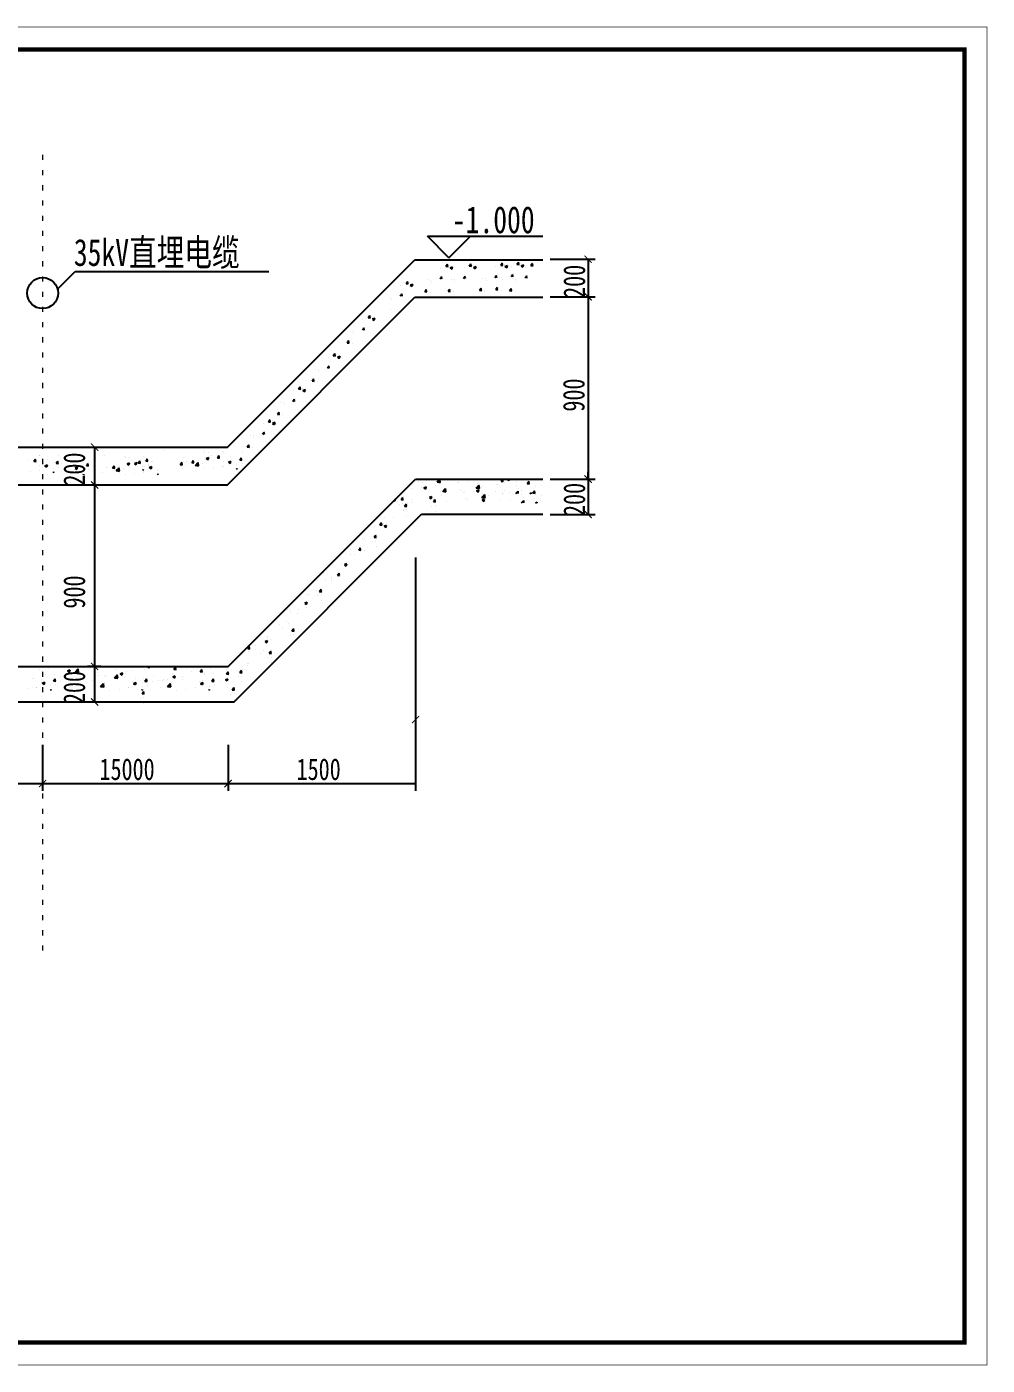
# Model space of a CAD drawing. Header units: inches. Extents: x -113 to 2477, y -497 to 443.
# Drawn here: x 2263.8 to 2477, y -494.3 to -197.2 of the extents above; entities that cross this region are included whole.
import ezdxf

# ---------------------------------------------------------------- set-up
doc = ezdxf.new("R2010")
doc.units = ezdxf.units.IN
doc.header["$MEASUREMENT"] = 0
doc.linetypes.add('DEMO4', pattern=[0.1875, 0.0625, -0.125])
for name, color, linetype in [('0S-DETL-DIMS', 21, 'Continuous'), ('0S-DETL-HATCH', 8, 'Continuous'), ('0S-DETL-LINE', 2, 'Continuous'), ('0S-SYMB', 10, 'Continuous'), ('0S-TEXT', 4, 'Continuous')]:
    doc.layers.add(name, color=color, linetype=linetype)
doc.styles.add('宋体', font='', dxfattribs={"width": 0.75})
doc.styles.get('宋体').set_extended_font_data('SimSun')

msp = doc.modelspace()

# ---------------------------------------------------------------- linework, layer by layer
at = {"color": 0, "linetype": 'DEMO4', "lineweight": 0, "ltscale": 18}
msp.add_line((2267.319, -225.59), (2267.319, -403.262), dxfattribs=at)
at = {"color": 0}
for p, q in [((2349.924, -248.871), (2378.342, -248.871)), ((2388.395, -248.763), (2388.395, -257.108)), ((2388.395, -248.763), (2388.395, -305.403)), ((2270.541, -255.51), (2274.545, -251.51)), ((2274.545, -251.51), (2288.893, -251.51)), ((2288.893, -251.51), (2317.504, -251.51)), ((2349.924, -257.213), (2378.342, -257.213)), ((2388.395, -257.108), (2388.395, -297.546)), ((2222.09, -290.438), (2289.29, -290.471)), ((2278.87, -290.466), (2278.872, -347.045)), ((2289.29, -290.471), (2308.324, -290.471)), ((2222.09, -298.78), (2289.29, -298.813)), ((2289.29, -298.813), (2308.324, -298.813)), ((2388.395, -297.546), (2388.395, -303.159))]:
    msp.add_line(p, q, dxfattribs=at)
for points, const_width in [([(2056.934, -494.206), (2056.934, -197.206), (2476.934, -197.206), (2476.934, -494.206)], 0.1), ([(2081.934, -489.206), (2081.934, -202.206), (2471.934, -202.206), (2471.934, -489.206)], 1)]:
    msp.add_lwpolyline(points, close=True, dxfattribs=dict(at, const_width=const_width))
at = {"color": 0, "const_width": 0.24}
for points in [[(2389.195, -249.563), (2387.595, -247.963)], [(2389.195, -257.908), (2387.595, -256.308)], [(2278.072, -289.669), (2279.672, -291.269)], [(2387.595, -296.746), (2389.195, -298.346)], [(2387.595, -296.746), (2389.195, -298.346)], [(2278.072, -298.08), (2279.672, -299.68)], [(2389.195, -306.203), (2387.595, -304.603)], [(2278.072, -338.346), (2279.672, -339.946)], [(2278.072, -338.346), (2279.672, -339.946)], [(2279.672, -347.845), (2278.072, -346.245)], [(2349.29, -351.756), (2350.89, -350.156)], [(2268.1, -364.352), (2266.5, -365.952)], [(2309.29, -364.352), (2307.69, -365.952)], [(2307.69, -365.952), (2309.29, -364.352)]]:
    msp.add_lwpolyline(points, dxfattribs=at)
at = {"color": 0}
msp.add_circle((2267.319, -256.27), 3.437, dxfattribs=at)
at = {"layer": '0S-DETL-DIMS', "color": 0}
for p, q in [((2379.98, -248.763), (2389.995, -248.763)), ((2379.98, -257.108), (2389.995, -257.108)), ((2388.395, -297.546), (2388.395, -295.946)), ((2379.98, -297.546), (2389.995, -297.546)), ((2379.98, -297.546), (2389.995, -297.546)), ((2379.98, -305.403), (2389.995, -305.403)), ((2350.09, -314.942), (2350.09, -366.752)), ((2280.223, -339.146), (2277.272, -339.146)), ((2280.223, -339.146), (2277.272, -339.146)), ((2282.119, -347.045), (2277.272, -347.045)), ((2267.3, -356.542), (2267.3, -366.752)), ((2308.49, -356.542), (2308.49, -366.752)), ((2308.49, -356.542), (2308.49, -366.752)), ((2241.29, -365.152), (2289.29, -365.152)), ((2289.29, -365.152), (2308.49, -365.152)), ((2308.49, -365.152), (2350.09, -365.152))]:
    msp.add_line(p, q, dxfattribs=at)
at = {"layer": '0S-DETL-HATCH', "color": 0}
for p, q in [((2372.591, -249.849), (2372.983, -249.382)), ((2373.003, -249.907), (2372.909, -249.397)), ((2355.652, -250.741), (2355.652, -250.741)), ((2356.067, -252.504), (2356.067, -252.504)), ((2356.821, -250.318), (2357.213, -249.852)), ((2356.821, -250.32), (2357.307, -250.362)), ((2357.233, -250.376), (2357.139, -249.866)), ((2357.639, -250.152), (2357.639, -250.152)), ((2357.753, -250.675), (2358.157, -250.948)), ((2357.759, -250.661), (2358.328, -250.443)), ((2358.156, -250.948), (2358.321, -250.456)), ((2360.856, -250.663), (2360.856, -250.663)), ((2361.271, -252.425), (2361.271, -252.425)), ((2362.026, -250.24), (2362.418, -249.773)), ((2362.026, -250.242), (2362.511, -250.284)), ((2362.437, -250.298), (2362.343, -249.788)), ((2362.843, -250.074), (2362.843, -250.074)), ((2362.957, -250.597), (2363.361, -250.87)), ((2362.963, -250.583), (2363.532, -250.365)), ((2363.361, -250.869), (2363.525, -250.378)), ((2367.702, -252.813), (2368.094, -252.346)), ((2367.822, -250.467), (2367.822, -250.467)), ((2368.114, -252.871), (2368.02, -252.361)), ((2368.237, -252.23), (2368.237, -252.23)), ((2368.991, -250.045), (2369.383, -249.578)), ((2368.991, -250.046), (2369.477, -250.089)), ((2369.403, -250.102), (2369.309, -249.593)), ((2369.809, -249.879), (2369.809, -249.879)), ((2369.923, -250.401), (2370.327, -250.674)), ((2369.929, -250.388), (2370.498, -250.169)), ((2370.326, -250.674), (2370.491, -250.183)), ((2371.302, -252.618), (2371.694, -252.151)), ((2371.422, -250.272), (2371.422, -250.272)), ((2371.714, -252.675), (2371.62, -252.166)), ((2371.837, -252.034), (2371.837, -252.034)), ((2372.591, -249.851), (2373.077, -249.893)), ((2373.409, -249.683), (2373.409, -249.683)), ((2373.523, -250.206), (2373.927, -250.479)), ((2373.529, -250.192), (2374.098, -249.974)), ((2373.926, -250.478), (2374.091, -249.987)), ((2374.394, -252.891), (2374.786, -252.424)), ((2374.514, -250.545), (2374.514, -250.545)), ((2374.806, -252.949), (2374.712, -252.439)), ((2374.928, -252.308), (2374.928, -252.308)), ((2375.683, -250.123), (2376.075, -249.656)), ((2375.683, -250.124), (2376.169, -250.167)), ((2376.095, -250.18), (2376.001, -249.671)), ((2346.835, -254.555), (2346.835, -254.555)), ((2348.004, -254.134), (2348.49, -254.176)), ((2348.005, -254.132), (2348.396, -253.665)), ((2348.416, -254.19), (2348.322, -253.68)), ((2348.822, -253.966), (2348.822, -253.966)), ((2348.936, -254.489), (2349.34, -254.762)), ((2348.942, -254.475), (2349.511, -254.257)), ((2349.339, -254.761), (2349.504, -254.27)), ((2352.119, -255.922), (2352.511, -255.455)), ((2352.531, -255.98), (2352.437, -255.47)), ((2352.859, -253.339), (2352.859, -253.339)), ((2353.434, -253.378), (2353.434, -253.378)), ((2353.626, -253.827), (2353.626, -253.827)), ((2355.532, -253.087), (2355.924, -252.62)), ((2355.944, -253.144), (2355.85, -252.635)), ((2357.324, -255.844), (2357.715, -255.377)), ((2357.735, -255.901), (2357.641, -255.392)), ((2358.064, -253.261), (2358.064, -253.261)), ((2358.639, -253.3), (2358.639, -253.3)), ((2358.831, -253.749), (2358.831, -253.749)), ((2360.737, -253.009), (2361.129, -252.542)), ((2361.148, -253.066), (2361.054, -252.557)), ((2364.289, -255.649), (2364.681, -255.182)), ((2364.701, -255.706), (2364.607, -255.196)), ((2365.029, -253.066), (2365.029, -253.066)), ((2365.604, -253.105), (2365.604, -253.105)), ((2365.796, -253.553), (2365.796, -253.553)), ((2367.889, -255.453), (2368.281, -254.986)), ((2367.889, -255.454), (2368.375, -255.497)), ((2368.301, -255.51), (2368.207, -255.001)), ((2368.63, -252.87), (2368.63, -252.87)), ((2369.204, -252.909), (2369.204, -252.909)), ((2369.396, -253.358), (2369.396, -253.358)), ((2370.981, -255.727), (2371.373, -255.26)), ((2371.392, -255.784), (2371.298, -255.275)), ((2371.721, -253.144), (2371.721, -253.144)), ((2372.296, -253.183), (2372.296, -253.183)), ((2372.488, -253.632), (2372.488, -253.632)), ((2344.618, -257.192), (2344.618, -257.192)), ((2344.81, -257.641), (2344.81, -257.641)), ((2346.716, -256.901), (2347.107, -256.434)), ((2347.127, -256.958), (2347.033, -256.449)), ((2347.25, -256.317), (2347.25, -256.317)), ((2352.119, -255.923), (2352.605, -255.966)), ((2353.335, -256.084), (2353.335, -256.084)), ((2357.323, -255.845), (2357.809, -255.888)), ((2358.54, -256.006), (2358.54, -256.006)), ((2364.289, -255.65), (2364.775, -255.692)), ((2365.506, -255.81), (2365.506, -255.81)), ((2369.106, -255.615), (2369.106, -255.615)), ((2370.981, -255.728), (2371.466, -255.77)), ((2372.197, -255.889), (2372.197, -255.889)), ((2339.591, -261.679), (2339.983, -261.212)), ((2340.003, -261.736), (2339.909, -261.227)), ((2344.519, -259.898), (2344.519, -259.898)), ((2338.302, -264.447), (2338.694, -263.98)), ((2338.422, -262.101), (2338.422, -262.101)), ((2338.714, -264.504), (2338.62, -263.995)), ((2338.837, -263.864), (2338.837, -263.864)), ((2339.591, -261.68), (2340.077, -261.722)), ((2340.409, -261.512), (2340.409, -261.512)), ((2340.523, -262.035), (2340.927, -262.308)), ((2340.529, -262.022), (2341.098, -261.803)), ((2340.926, -262.308), (2341.091, -261.817)), ((2334.889, -267.282), (2335.281, -266.815)), ((2334.889, -267.284), (2335.375, -267.326)), ((2335.301, -267.34), (2335.207, -266.83)), ((2335.629, -264.699), (2335.629, -264.699)), ((2336.204, -264.739), (2336.204, -264.739)), ((2336.396, -265.187), (2336.396, -265.187)), ((2331.835, -270.145), (2332.227, -269.678)), ((2331.835, -270.147), (2332.321, -270.189)), ((2332.247, -270.203), (2332.153, -269.693)), ((2332.652, -269.979), (2332.652, -269.979)), ((2332.773, -270.488), (2333.342, -270.27)), ((2333.17, -270.774), (2333.335, -270.283)), ((2336.105, -267.444), (2336.105, -267.444)), ((2327.873, -273.166), (2327.873, -273.166)), ((2328.448, -273.205), (2328.448, -273.205)), ((2330.546, -272.914), (2330.938, -272.447)), ((2330.666, -270.568), (2330.666, -270.568)), ((2330.958, -272.971), (2330.864, -272.462)), ((2331.081, -272.33), (2331.081, -272.33)), ((2332.766, -270.502), (2333.171, -270.775)), ((2327.133, -275.749), (2327.525, -275.282)), ((2327.133, -275.75), (2327.619, -275.793)), ((2327.545, -275.807), (2327.451, -275.297)), ((2328.349, -275.911), (2328.349, -275.911)), ((2328.64, -273.654), (2328.64, -273.654)), ((2322.957, -277.958), (2322.957, -277.958)), ((2324.126, -277.535), (2324.518, -277.068)), ((2324.126, -277.536), (2324.612, -277.579)), ((2324.538, -277.593), (2324.444, -277.083)), ((2324.943, -277.369), (2324.943, -277.369)), ((2325.057, -277.892), (2325.462, -278.165)), ((2325.064, -277.878), (2325.633, -277.66)), ((2325.461, -278.164), (2325.626, -277.673)), ((2320.164, -280.556), (2320.164, -280.556)), ((2320.739, -280.595), (2320.739, -280.595)), ((2320.931, -281.044), (2320.931, -281.044)), ((2322.837, -280.304), (2323.229, -279.837)), ((2323.249, -280.361), (2323.155, -279.851)), ((2323.372, -279.72), (2323.372, -279.72)), ((2317.427, -284.825), (2317.819, -284.358)), ((2317.427, -284.826), (2317.913, -284.869)), ((2317.839, -284.883), (2317.745, -284.373)), ((2318.245, -284.659), (2318.245, -284.659)), ((2318.359, -285.182), (2318.763, -285.455)), ((2318.365, -285.168), (2318.934, -284.95)), ((2318.762, -285.454), (2318.927, -284.963)), ((2319.424, -283.139), (2319.816, -282.672)), ((2319.424, -283.14), (2319.91, -283.183)), ((2319.836, -283.196), (2319.742, -282.687)), ((2320.64, -283.301), (2320.64, -283.301)), ((2313.466, -287.846), (2313.466, -287.846)), ((2314.041, -287.885), (2314.041, -287.885)), ((2316.139, -287.593), (2316.53, -287.127)), ((2316.258, -285.248), (2316.258, -285.248)), ((2316.55, -287.651), (2316.456, -287.141)), ((2316.673, -287.01), (2316.673, -287.01)), ((2312.725, -290.429), (2313.117, -289.962)), ((2312.725, -290.43), (2313.211, -290.473)), ((2313.137, -290.486), (2313.043, -289.977)), ((2313.942, -290.591), (2313.942, -290.591)), ((2314.232, -288.334), (2314.232, -288.334)), ((2263.983, -293.136), (2263.983, -293.136)), ((2265.373, -293.587), (2265.765, -293.12)), ((2265.373, -293.588), (2265.858, -293.63)), ((2265.785, -293.644), (2265.691, -293.135)), ((2266.608, -292.228), (2266.608, -292.228)), ((2266.732, -292.401), (2266.732, -292.401)), ((2267.577, -294.078), (2267.577, -294.078)), ((2268.322, -293.319), (2268.322, -293.319)), ((2270.323, -294.058), (2270.715, -293.591)), ((2270.323, -294.06), (2270.809, -294.102)), ((2270.735, -294.116), (2270.641, -293.606)), ((2270.836, -293.885), (2270.836, -293.885)), ((2270.947, -292.411), (2270.947, -292.411)), ((2277.033, -294.564), (2277.425, -294.097)), ((2277.445, -294.621), (2277.351, -294.112)), ((2281.101, -292.255), (2281.101, -292.255)), ((2285.44, -292.438), (2285.44, -292.438)), ((2285.71, -292.755), (2285.71, -292.755)), ((2286.063, -294.136), (2286.632, -293.918)), ((2286.46, -294.422), (2286.625, -293.931)), ((2286.497, -292.74), (2286.497, -292.74)), ((2287.154, -293.53), (2287.154, -293.53)), ((2287.468, -293.556), (2287.468, -293.556)), ((2287.706, -294.076), (2288.111, -294.348)), ((2287.713, -294.062), (2288.282, -293.843)), ((2288.11, -294.348), (2288.275, -293.857)), ((2288.543, -293.98), (2288.935, -293.513)), ((2288.543, -293.981), (2289.029, -294.024)), ((2288.955, -294.038), (2288.861, -293.528)), ((2289.779, -292.621), (2289.779, -292.621)), ((2289.903, -292.795), (2289.903, -292.795)), ((2290.214, -293.537), (2290.606, -293.07)), ((2290.214, -293.538), (2290.7, -293.58)), ((2290.626, -293.594), (2290.532, -293.085)), ((2291.493, -293.713), (2291.493, -293.713)), ((2291.807, -293.74), (2291.807, -293.74)), ((2294.283, -291.227), (2294.283, -291.227)), ((2297.88, -294.305), (2298.271, -293.838)), ((2298.292, -294.362), (2298.198, -293.853)), ((2298.503, -292.658), (2298.503, -292.658)), ((2299.1, -293.842), (2299.1, -293.842)), ((2299.322, -293.705), (2299.322, -293.705)), ((2300.43, -293.9), (2300.822, -293.433)), ((2300.43, -293.901), (2300.916, -293.943)), ((2300.531, -293.776), (2300.531, -293.776)), ((2300.842, -293.957), (2300.748, -293.448)), ((2301.135, -293.574), (2301.135, -293.574)), ((2301.223, -294.51), (2301.856, -293.85)), ((2301.929, -294.624), (2301.84, -293.852)), ((2302.016, -293.523), (2302.016, -293.523)), ((2302.879, -294.038), (2302.879, -294.038)), ((2303.007, -291.264), (2303.007, -291.264)), ((2303.278, -291.581), (2303.278, -291.581)), ((2303.624, -292.976), (2304.028, -293.249)), ((2303.63, -292.962), (2304.199, -292.744)), ((2304.027, -293.248), (2304.192, -292.757)), ((2304.064, -291.565), (2304.064, -291.565)), ((2304.721, -292.356), (2304.721, -292.356)), ((2306.111, -292.806), (2306.503, -292.339)), ((2306.111, -292.807), (2306.596, -292.85)), ((2306.523, -292.863), (2306.429, -292.354)), ((2307.346, -291.447), (2307.346, -291.447)), ((2307.401, -293.677), (2307.401, -293.677)), ((2307.47, -291.621), (2307.47, -291.621)), ((2308.315, -293.297), (2308.315, -293.297)), ((2308.553, -293.817), (2308.957, -294.089)), ((2308.559, -293.803), (2309.128, -293.585)), ((2308.957, -294.089), (2309.121, -293.598)), ((2309.06, -292.539), (2309.06, -292.539)), ((2309.094, -293.828), (2309.094, -293.828)), ((2311.061, -293.278), (2311.453, -292.811)), ((2311.061, -293.279), (2311.547, -293.322)), ((2311.473, -293.335), (2311.379, -292.826)), ((2311.574, -293.105), (2311.574, -293.105)), ((2311.685, -291.63), (2311.685, -291.63)), ((2312.172, -293.422), (2312.172, -293.422)), ((2264.577, -295.86), (2264.577, -295.86)), ((2266.612, -295.592), (2266.612, -295.592)), ((2266.65, -295.555), (2266.65, -295.555)), ((2266.663, -294.458), (2266.663, -294.458)), ((2267.815, -294.597), (2268.22, -294.87)), ((2267.821, -294.584), (2268.391, -294.365)), ((2268.219, -294.87), (2268.384, -294.378)), ((2268.356, -294.608), (2268.356, -294.608)), ((2269.652, -296.123), (2269.793, -295.976)), ((2269.69, -295.187), (2269.69, -295.187)), ((2269.793, -296.123), (2269.776, -295.978)), ((2270.871, -294.946), (2270.871, -294.946)), ((2271.434, -294.203), (2271.434, -294.203)), ((2273.321, -296.098), (2273.321, -296.098)), ((2273.359, -296.061), (2273.359, -296.061)), ((2274.286, -294.584), (2274.286, -294.584)), ((2274.525, -295.103), (2274.929, -295.376)), ((2274.531, -295.089), (2275.1, -294.871)), ((2274.928, -295.375), (2275.093, -294.884)), ((2276.362, -296.628), (2276.502, -296.481)), ((2276.4, -295.692), (2276.4, -295.692)), ((2276.503, -296.628), (2276.486, -296.483)), ((2277.033, -294.565), (2277.519, -294.608)), ((2277.581, -295.451), (2277.581, -295.451)), ((2278.625, -294.767), (2278.625, -294.767)), ((2280.572, -296.026), (2280.572, -296.026)), ((2281.533, -295.017), (2281.533, -295.017)), ((2281.754, -294.879), (2281.754, -294.879)), ((2282.863, -295.074), (2283.255, -294.607)), ((2282.863, -295.075), (2283.348, -295.118)), ((2282.964, -294.95), (2282.964, -294.95)), ((2283.275, -295.131), (2283.181, -294.622)), ((2283.568, -294.749), (2283.568, -294.749)), ((2283.644, -295.658), (2284.366, -295.77)), ((2283.656, -295.684), (2284.289, -295.024)), ((2284.362, -295.798), (2284.272, -295.026)), ((2284.449, -294.697), (2284.449, -294.697)), ((2285.312, -295.212), (2285.312, -295.212)), ((2285.715, -296.469), (2285.715, -296.469)), ((2286.056, -294.15), (2286.461, -294.423)), ((2286.503, -295.07), (2286.503, -295.07)), ((2286.541, -295.033), (2286.541, -295.033)), ((2287.748, -296.254), (2287.748, -296.254)), ((2289.543, -295.601), (2289.684, -295.454)), ((2289.581, -294.665), (2289.581, -294.665)), ((2289.684, -295.601), (2289.667, -295.456)), ((2289.782, -295.986), (2289.782, -295.986)), ((2289.821, -295.949), (2289.821, -295.949)), ((2289.833, -294.851), (2289.833, -294.851)), ((2290.747, -294.472), (2290.747, -294.472)), ((2290.763, -294.424), (2290.763, -294.424)), ((2290.986, -294.991), (2291.39, -295.264)), ((2290.992, -294.977), (2291.561, -294.759)), ((2291.389, -295.263), (2291.554, -294.772)), ((2291.527, -295.002), (2291.527, -295.002)), ((2292.823, -296.516), (2292.963, -296.37)), ((2292.861, -295.58), (2292.861, -295.58)), ((2292.964, -296.516), (2292.947, -296.371)), ((2297.88, -294.306), (2298.365, -294.349)), ((2298.139, -294.852), (2298.139, -294.852)), ((2298.392, -294.132), (2298.392, -294.132)), ((2298.428, -295.193), (2298.428, -295.193)), ((2298.991, -294.45), (2298.991, -294.45)), ((2301.211, -294.484), (2301.934, -294.596)), ((2303.282, -295.295), (2303.282, -295.295)), ((2305.315, -295.079), (2305.315, -295.079)), ((2307.35, -294.812), (2307.35, -294.812)), ((2307.388, -294.775), (2307.388, -294.775)), ((2310.39, -295.342), (2310.531, -295.195)), ((2310.428, -294.406), (2310.428, -294.406)), ((2310.531, -295.342), (2310.514, -295.197)), ((2311.609, -294.165), (2311.609, -294.165)), ((2349.433, -299.742), (2349.433, -299.742)), ((2350.727, -298.031), (2350.727, -298.031)), ((2351.467, -299.474), (2351.467, -299.474)), ((2351.684, -298.221), (2351.684, -298.221)), ((2351.913, -299.527), (2352.318, -299.8)), ((2351.92, -299.514), (2352.489, -299.295)), ((2352.317, -299.8), (2352.482, -299.309)), ((2352.458, -297.974), (2352.458, -297.974)), ((2354.546, -299.069), (2354.546, -299.069)), ((2354.87, -298.173), (2355.593, -298.285)), ((2354.882, -298.199), (2355.509, -297.546)), ((2355.066, -298.215), (2355.066, -298.215)), ((2355.589, -298.313), (2355.5, -297.546)), ((2355.789, -297.701), (2355.789, -297.701)), ((2356.139, -300.292), (2356.765, -299.639)), ((2356.846, -300.406), (2356.757, -299.639)), ((2359.404, -298.398), (2359.404, -298.398)), ((2359.679, -298.393), (2359.679, -298.393)), ((2359.912, -299.797), (2359.912, -299.797)), ((2360.302, -300.004), (2360.302, -300.004)), ((2361.714, -298.125), (2361.714, -298.125)), ((2363.545, -299.518), (2364.268, -299.63)), ((2363.557, -299.544), (2364.19, -298.884)), ((2363.601, -300.165), (2364.17, -299.946)), ((2363.651, -297.556), (2363.649, -297.546)), ((2363.743, -298.581), (2363.743, -298.581)), ((2363.998, -300.451), (2364.163, -299.959)), ((2364.085, -299.225), (2364.085, -299.225)), ((2364.263, -299.658), (2364.174, -298.886)), ((2364.792, -297.72), (2364.792, -297.72)), ((2365.042, -299.191), (2365.042, -299.191)), ((2368.082, -298.765), (2368.082, -298.765)), ((2368.191, -298.704), (2368.191, -298.704)), ((2369.069, -298.009), (2369.457, -297.546)), ((2369.069, -298.01), (2369.555, -298.053)), ((2369.481, -298.066), (2369.387, -297.557)), ((2369.782, -298.377), (2369.782, -298.377)), ((2369.822, -299.982), (2369.822, -299.982)), ((2370.424, -297.557), (2370.828, -297.829)), ((2370.827, -297.829), (2370.922, -297.546)), ((2372.412, -298.095), (2372.412, -298.095)), ((2372.421, -298.948), (2372.421, -298.948)), ((2372.9, -299.577), (2372.9, -299.577)), ((2374.522, -297.563), (2374.522, -297.563)), ((2374.899, -298.519), (2375.291, -298.052)), ((2374.899, -298.52), (2375.385, -298.563)), ((2375.311, -298.576), (2375.217, -298.067)), ((2376.76, -299.131), (2376.76, -299.131)), ((2378.033, -298.901), (2378.033, -298.901)), ((2345.325, -302.311), (2345.488, -302.422)), ((2345.488, -302.421), (2345.625, -302.01)), ((2346.081, -302.445), (2346.081, -302.445)), ((2346.877, -302.082), (2347.269, -301.615)), ((2346.877, -302.084), (2347.363, -302.126)), ((2347.289, -302.14), (2347.195, -301.63)), ((2347.294, -302.948), (2347.294, -302.948)), ((2347.412, -301.499), (2347.412, -301.499)), ((2348.208, -302.964), (2348.208, -302.964)), ((2349.144, -302.185), (2349.144, -302.185)), ((2349.329, -302.68), (2349.329, -302.68)), ((2352.724, -301.567), (2352.724, -301.567)), ((2352.941, -300.314), (2352.941, -300.314)), ((2353.17, -301.62), (2353.575, -301.893)), ((2353.177, -301.607), (2353.746, -301.388)), ((2353.574, -301.893), (2353.739, -301.402)), ((2354.073, -302.564), (2354.465, -302.097)), ((2354.073, -302.566), (2354.559, -302.608)), ((2354.485, -302.622), (2354.391, -302.112)), ((2354.608, -301.981), (2354.608, -301.981)), ((2355.69, -300.406), (2355.69, -300.406)), ((2355.803, -301.162), (2355.803, -301.162)), ((2356.127, -300.266), (2356.85, -300.378)), ((2356.322, -300.308), (2356.322, -300.308)), ((2356.947, -302.499), (2356.947, -302.499)), ((2360.661, -300.491), (2360.661, -300.491)), ((2360.936, -300.486), (2360.936, -300.486)), ((2361.169, -301.89), (2361.169, -301.89)), ((2361.559, -302.097), (2361.559, -302.097)), ((2362.971, -300.218), (2362.971, -300.218)), ((2363.594, -300.178), (2363.999, -300.451)), ((2364.802, -301.611), (2365.525, -301.723)), ((2364.814, -301.637), (2365.447, -300.977)), ((2364.851, -302.271), (2365.256, -302.544)), ((2364.858, -302.258), (2365.427, -302.039)), ((2365, -300.674), (2365, -300.674)), ((2365.255, -302.544), (2365.42, -302.053)), ((2365.342, -301.318), (2365.342, -301.318)), ((2365.52, -301.751), (2365.43, -300.979)), ((2366.299, -301.284), (2366.299, -301.284)), ((2367.787, -300.25), (2367.787, -300.25)), ((2369.044, -302.343), (2369.044, -302.343)), ((2369.339, -300.858), (2369.339, -300.858)), ((2369.448, -300.797), (2369.448, -300.797)), ((2371.039, -300.47), (2371.039, -300.47)), ((2371.079, -302.075), (2371.079, -302.075)), ((2372.369, -300.746), (2372.865, -300.23)), ((2372.908, -300.746), (2372.848, -300.231)), ((2373.626, -302.839), (2374.122, -302.323)), ((2373.669, -300.188), (2373.669, -300.188)), ((2373.678, -301.041), (2373.678, -301.041)), ((2374.165, -302.839), (2374.105, -302.324)), ((2374.157, -301.67), (2374.157, -301.67)), ((2375.463, -300.746), (2375.851, -300.597)), ((2375.798, -300.746), (2375.844, -300.61)), ((2376.156, -300.612), (2376.548, -300.145)), ((2376.156, -300.613), (2376.642, -300.656)), ((2376.567, -300.669), (2376.473, -300.16)), ((2376.487, -300.228), (2376.487, -300.228)), ((2376.719, -302.839), (2377.108, -302.69)), ((2377.055, -302.839), (2377.101, -302.703)), ((2377.744, -302.321), (2377.744, -302.321)), ((2378.017, -301.224), (2378.017, -301.224)), ((2343.091, -304.814), (2343.091, -304.814)), ((2346.519, -303.093), (2346.519, -303.093)), ((2347.313, -304.205), (2347.313, -304.205)), ((2347.315, -304.558), (2347.315, -304.558)), ((2347.673, -303.548), (2348.065, -303.081)), ((2347.673, -303.549), (2348.159, -303.591)), ((2348.085, -303.605), (2347.991, -303.095)), ((2348.09, -304.413), (2348.09, -304.413)), ((2348.109, -305.67), (2348.109, -305.67)), ((2353.714, -303.575), (2353.714, -303.575)), ((2354.49, -303.43), (2354.49, -303.43)), ((2354.509, -304.687), (2354.509, -304.687)), ((2341.006, -308.109), (2341.006, -308.109)), ((2342.175, -307.686), (2342.567, -307.219)), ((2342.175, -307.687), (2342.661, -307.73)), ((2342.587, -307.744), (2342.493, -307.234)), ((2342.993, -307.52), (2342.993, -307.52)), ((2343.106, -308.043), (2343.511, -308.316)), ((2343.113, -308.029), (2343.682, -307.811)), ((2343.188, -306.133), (2343.188, -306.133)), ((2343.51, -308.315), (2343.675, -307.824)), ((2345.156, -306.154), (2345.156, -306.154)), ((2337.885, -310.035), (2337.885, -310.035)), ((2338.213, -310.707), (2338.213, -310.707)), ((2338.788, -310.746), (2338.788, -310.746)), ((2338.98, -311.195), (2338.98, -311.195)), ((2340.528, -311.465), (2340.528, -311.465)), ((2340.886, -310.455), (2341.278, -309.988)), ((2340.886, -310.456), (2341.372, -310.498)), ((2341.298, -310.512), (2341.204, -310.002)), ((2341.303, -311.32), (2341.303, -311.32)), ((2341.421, -309.871), (2341.421, -309.871)), ((2341.605, -310.286), (2341.605, -310.286)), ((2334.516, -314.024), (2334.516, -314.024)), ((2335.649, -314.235), (2335.649, -314.235)), ((2335.746, -313.241), (2335.746, -313.241)), ((2336.577, -314.365), (2336.577, -314.365)), ((2337.473, -313.29), (2337.865, -312.823)), ((2337.473, -313.291), (2337.959, -313.334)), ((2337.885, -313.347), (2337.791, -312.838)), ((2338.689, -313.452), (2338.689, -313.452)), ((2341.322, -312.577), (2341.322, -312.577)), ((2333.608, -316.447), (2333.608, -316.447)), ((2334.299, -316.558), (2334.704, -316.831)), ((2334.306, -316.545), (2334.875, -316.326)), ((2334.417, -316.73), (2334.417, -316.73)), ((2334.703, -316.831), (2334.868, -316.34)), ((2328.392, -320.058), (2328.392, -320.058)), ((2329.727, -318.205), (2329.727, -318.205)), ((2330.097, -320.045), (2330.097, -320.045)), ((2331.441, -319.296), (2331.441, -319.296)), ((2331.47, -319.652), (2331.47, -319.652)), ((2331.502, -320.028), (2331.502, -320.028)), ((2332.771, -318.894), (2333.163, -318.427)), ((2332.771, -318.895), (2333.227, -318.935)), ((2333.183, -318.951), (2333.089, -318.442)), ((2324.219, -323.531), (2324.219, -323.531)), ((2325.893, -323.271), (2325.893, -323.271)), ((2326.253, -323.263), (2326.253, -323.263)), ((2328.11, -322.336), (2328.11, -322.336)), ((2328.415, -323.499), (2328.415, -323.499)), ((2328.709, -322.627), (2328.709, -322.627)), ((2328.773, -322.489), (2329.165, -322.022)), ((2328.773, -322.49), (2329.259, -322.532)), ((2329.185, -322.546), (2329.091, -322.037)), ((2329.191, -323.354), (2329.191, -323.354)), ((2329.308, -321.905), (2329.308, -321.905)), ((2321.62, -326.549), (2321.62, -326.549)), ((2322.08, -326.737), (2322.08, -326.737)), ((2322.189, -326.306), (2322.189, -326.306)), ((2324.115, -326.469), (2324.115, -326.469)), ((2325.492, -325.074), (2325.897, -325.347)), ((2325.499, -325.06), (2326.068, -324.842)), ((2325.794, -325.977), (2325.794, -325.977)), ((2325.896, -325.346), (2326.061, -324.855)), ((2329.209, -324.611), (2329.209, -324.611)), ((2318.003, -329.633), (2318.022, -329.635)), ((2321.522, -329.255), (2321.522, -329.255)), ((2321.977, -329.675), (2321.977, -329.675)), ((2322.333, -327.098), (2322.333, -327.098)), ((2323.903, -327.398), (2323.903, -327.398)), ((2317.201, -332.57), (2317.201, -332.57)), ((2319.942, -329.943), (2319.942, -329.943)), ((2320.572, -330.438), (2320.572, -330.438)), ((2322.305, -332.238), (2322.305, -332.238)), ((2322.664, -331.227), (2323.055, -330.76)), ((2322.664, -331.229), (2323.149, -331.271)), ((2323.075, -331.285), (2322.981, -330.775)), ((2323.081, -332.093), (2323.081, -332.093)), ((2323.198, -330.644), (2323.198, -330.644)), ((2312.834, -335.196), (2313.32, -335.239)), ((2312.835, -335.195), (2313.226, -334.728)), ((2313.246, -335.252), (2313.152, -334.743)), ((2314.465, -335.36), (2314.465, -335.36)), ((2314.65, -334.408), (2314.65, -334.408)), ((2316.364, -335.5), (2316.364, -335.5)), ((2316.686, -333.59), (2317.09, -333.862)), ((2316.692, -333.576), (2317.261, -333.357)), ((2317.089, -333.862), (2317.254, -333.371)), ((2317.257, -332.762), (2317.257, -332.762)), ((2317.804, -333.149), (2317.804, -333.149)), ((2318.15, -335.608), (2318.15, -335.608)), ((2323.099, -333.35), (2323.099, -333.35)), ((2312.898, -338.502), (2312.898, -338.502)), ((2312.997, -335.796), (2312.997, -335.796)), ((2313.033, -338.539), (2313.033, -338.539)), ((2315.666, -336.354), (2315.666, -336.354)), ((2317.257, -337.202), (2317.257, -337.202)), ((2317.616, -336.191), (2318.008, -335.724)), ((2317.616, -336.193), (2318.101, -336.235)), ((2318.027, -336.249), (2317.933, -335.739)), ((2318.033, -337.057), (2318.033, -337.057)), ((2318.051, -338.314), (2318.051, -338.314)), ((2266.572, -339.893), (2266.572, -339.893)), ((2267.2, -339.378), (2267.2, -339.378)), ((2268.061, -340.86), (2268.061, -340.86)), ((2268.607, -339.626), (2268.607, -339.626)), ((2269.856, -340.898), (2269.856, -340.898)), ((2271.323, -341.475), (2271.323, -341.475)), ((2271.685, -339.22), (2271.685, -339.22)), ((2272.4, -341.043), (2272.4, -341.043)), ((2272.836, -340.152), (2273.24, -340.425)), ((2272.842, -340.138), (2273.411, -339.92)), ((2273.239, -340.425), (2273.404, -339.933)), ((2274.591, -340.297), (2275.313, -340.409)), ((2274.596, -340.085), (2274.596, -340.085)), ((2274.603, -340.323), (2275.236, -339.663)), ((2275.309, -340.437), (2275.219, -339.665)), ((2275.496, -340.902), (2275.496, -340.902)), ((2276.715, -341.482), (2276.715, -341.482)), ((2276.739, -341.226), (2276.739, -341.226)), ((2279.336, -339.271), (2279.336, -339.271)), ((2279.602, -340.382), (2279.602, -340.382)), ((2279.794, -341.077), (2279.794, -341.077)), ((2281.078, -341.41), (2281.078, -341.41)), ((2281.284, -341.056), (2281.284, -341.056)), ((2283.265, -341.642), (2283.988, -341.755)), ((2283.277, -341.668), (2283.91, -341.009)), ((2283.823, -339.773), (2283.823, -339.773)), ((2283.984, -341.782), (2283.894, -341.01)), ((2284.517, -340.803), (2284.921, -341.076)), ((2284.523, -340.789), (2285.092, -340.571)), ((2284.92, -341.075), (2285.085, -340.584)), ((2284.927, -340.401), (2284.927, -340.401)), ((2285.417, -341.593), (2285.417, -341.593)), ((2286.024, -340.242), (2286.024, -340.242)), ((2286.962, -340.133), (2286.962, -340.133)), ((2287.996, -339.2), (2287.996, -339.2)), ((2290.04, -339.728), (2290.04, -339.728)), ((2290.643, -339.269), (2290.746, -339.146)), ((2290.643, -339.27), (2291.128, -339.312)), ((2290.764, -339.428), (2290.764, -339.428)), ((2291.054, -339.326), (2291.021, -339.146)), ((2292.003, -341.386), (2292.003, -341.386)), ((2296.198, -341.454), (2296.602, -341.727)), ((2296.204, -341.44), (2296.773, -341.222)), ((2296.225, -340.776), (2296.225, -340.776)), ((2296.472, -339.78), (2296.958, -339.822)), ((2296.473, -339.779), (2296.864, -339.312)), ((2296.601, -341.726), (2296.766, -341.235)), ((2296.884, -339.836), (2296.79, -339.327)), ((2298.148, -341.585), (2298.148, -341.585)), ((2298.608, -341.459), (2298.608, -341.459)), ((2300.398, -340.204), (2300.398, -340.204)), ((2302.302, -340.29), (2302.788, -340.332)), ((2302.303, -340.289), (2302.694, -339.822)), ((2302.714, -340.346), (2302.62, -339.837)), ((2303.281, -340.909), (2303.281, -340.909)), ((2303.348, -340.645), (2303.348, -340.645)), ((2304.503, -339.684), (2304.503, -339.684)), ((2305.316, -340.641), (2305.316, -340.641)), ((2308.088, -339.832), (2308.088, -339.832)), ((2308.132, -340.799), (2308.524, -340.332)), ((2308.132, -340.8), (2308.618, -340.842)), ((2308.394, -340.236), (2308.394, -340.236)), ((2308.544, -340.856), (2308.45, -340.347)), ((2308.725, -339.074), (2308.725, -339.074)), ((2310.731, -341.472), (2310.731, -341.472)), ((2311.089, -340.461), (2311.481, -339.994)), ((2311.089, -340.462), (2311.575, -340.505)), ((2311.501, -340.518), (2311.407, -340.009)), ((2311.506, -341.326), (2311.506, -341.326)), ((2311.624, -339.878), (2311.624, -339.878)), ((2312.829, -339.018), (2312.829, -339.018)), ((2263.989, -344.141), (2263.989, -344.141)), ((2265.116, -341.712), (2265.116, -341.712)), ((2265.436, -341.768), (2265.436, -341.768)), ((2266.023, -343.873), (2266.023, -343.873)), ((2266.061, -343.837), (2266.061, -343.837)), ((2266.988, -342.359), (2266.988, -342.359)), ((2267.101, -342.084), (2267.101, -342.084)), ((2267.227, -342.879), (2267.631, -343.151)), ((2267.233, -342.865), (2267.802, -342.646)), ((2267.63, -343.151), (2267.795, -342.66)), ((2269.064, -344.404), (2269.204, -344.257)), ((2269.102, -343.468), (2269.102, -343.468)), ((2269.205, -344.404), (2269.188, -344.259)), ((2269.735, -342.34), (2270.127, -341.873)), ((2269.735, -342.341), (2270.221, -342.383)), ((2269.775, -341.951), (2269.775, -341.951)), ((2270.147, -342.397), (2270.053, -341.888)), ((2270.283, -343.227), (2270.283, -343.227)), ((2271.327, -342.543), (2271.327, -342.543)), ((2273.274, -343.802), (2273.274, -343.802)), ((2274.114, -342.135), (2274.114, -342.135)), ((2274.68, -341.75), (2274.68, -341.75)), ((2276.544, -341.869), (2276.544, -341.869)), ((2278.453, -342.318), (2278.453, -342.318)), ((2280.176, -343.584), (2280.899, -343.696)), ((2280.188, -343.609), (2280.822, -342.95)), ((2280.895, -343.724), (2280.805, -342.952)), ((2280.981, -342.623), (2280.981, -342.623)), ((2282.248, -344.395), (2282.248, -344.395)), ((2284.28, -344.179), (2284.28, -344.179)), ((2286.315, -343.911), (2286.315, -343.911)), ((2286.353, -343.874), (2286.353, -343.874)), ((2287.28, -342.397), (2287.28, -342.397)), ((2287.519, -342.916), (2287.923, -343.189)), ((2287.525, -342.903), (2288.094, -342.684)), ((2287.897, -341.906), (2287.897, -341.906)), ((2287.922, -343.189), (2288.087, -342.698)), ((2289.355, -344.442), (2289.496, -344.295)), ((2289.394, -343.506), (2289.394, -343.506)), ((2289.496, -344.442), (2289.48, -344.297)), ((2289.756, -341.776), (2289.756, -341.776)), ((2289.918, -344.604), (2289.918, -344.604)), ((2290.027, -342.378), (2290.418, -341.911)), ((2290.027, -342.379), (2290.512, -342.421)), ((2290.439, -342.435), (2290.345, -341.925)), ((2290.575, -343.265), (2290.575, -343.265)), ((2291.619, -342.581), (2291.619, -342.581)), ((2293.035, -342.258), (2293.035, -342.258)), ((2293.566, -343.84), (2293.566, -343.84)), ((2293.868, -342.273), (2293.868, -342.273)), ((2294.095, -341.96), (2294.095, -341.96)), ((2295.032, -343.584), (2295.755, -343.696)), ((2295.044, -343.609), (2295.678, -342.95)), ((2295.07, -341.99), (2295.07, -341.99)), ((2295.751, -343.724), (2295.661, -342.952)), ((2295.837, -342.623), (2295.837, -342.623)), ((2297.104, -344.395), (2297.104, -344.395)), ((2298.433, -342.143), (2298.433, -342.143)), ((2299.136, -344.179), (2299.136, -344.179)), ((2301.171, -343.911), (2301.171, -343.911)), ((2301.209, -343.874), (2301.209, -343.874)), ((2302.136, -342.397), (2302.136, -342.397)), ((2302.375, -342.916), (2302.779, -343.189)), ((2302.381, -342.903), (2302.95, -342.684)), ((2302.772, -342.326), (2302.772, -342.326)), ((2302.778, -343.189), (2302.943, -342.698)), ((2304.211, -344.442), (2304.352, -344.295)), ((2304.25, -343.506), (2304.25, -343.506)), ((2304.352, -344.442), (2304.336, -344.297)), ((2304.883, -342.378), (2305.274, -341.911)), ((2304.883, -342.379), (2305.368, -342.421)), ((2305.295, -342.435), (2305.201, -341.925)), ((2305.431, -343.265), (2305.431, -343.265)), ((2306.475, -342.581), (2306.475, -342.581)), ((2307.879, -342.105), (2308.236, -342.346)), ((2307.885, -342.091), (2308.454, -341.873)), ((2308.293, -342.346), (2308.447, -341.886)), ((2308.422, -343.84), (2308.422, -343.84)), ((2308.626, -341.78), (2308.626, -341.78)), ((2309.415, -344.307), (2309.807, -343.84)), ((2309.415, -344.308), (2309.901, -344.35)), ((2309.827, -344.364), (2309.733, -343.854)), ((2309.95, -343.723), (2309.95, -343.723)), ((2311.525, -342.583), (2311.525, -342.583)), ((2289.025, -346.198), (2289.025, -346.198)), ((2289.383, -345.187), (2289.775, -344.72)), ((2289.383, -345.188), (2289.869, -345.231)), ((2289.795, -345.245), (2289.701, -344.735)), ((2289.801, -346.053), (2289.801, -346.053)), ((2289.819, -347.31), (2289.819, -347.31)), ((2309.057, -345.317), (2309.057, -345.317)), ((2309.832, -345.172), (2309.832, -345.172)), ((2309.851, -346.429), (2309.851, -346.429))]:
    msp.add_line(p, q, dxfattribs=at)
at = {"layer": '0S-DETL-LINE', "color": 0}
for p, q in [((2308.324, -290.471), (2349.924, -248.871)), ((2308.324, -298.813), (2349.924, -257.213)), ((2308.49, -339.146), (2350.09, -297.546)), ((2350.09, -297.546), (2378.342, -297.546)), ((2309.815, -346.967), (2351.415, -305.367)), ((2351.415, -305.367), (2378.342, -305.367)), ((2222.09, -339.146), (2308.49, -339.146)), ((2220.764, -346.967), (2309.815, -346.967))]:
    msp.add_line(p, q, dxfattribs=at)
at = {"layer": '0S-SYMB', "color": 0}
for p, q in [((2357.515, -248.45), (2352.715, -243.65)), ((2352.715, -243.65), (2378.337, -243.65)), ((2357.515, -248.45), (2362.315, -243.65))]:
    msp.add_line(p, q, dxfattribs=at)

# ---------------------------------------------------------------- texts
at = {"layer": '0S-DETL-DIMS', "color": 0, "style": '宋体', "width": 0.75}
for s, p in [('200', (2387.715, -257.34)), ('900', (2387.595, -282.581)), ('200', (2276.733, -299.019)), ('200', (2387.715, -305.752)), ('900', (2276.733, -326.299)), ('200', (2276.733, -347.495))]:
    msp.add_text(s, height=4.8, rotation=90, dxfattribs=at).set_placement(p)
for s, p in [('15000', (2279.945, -364.352)), ('1500', (2323.69, -364.352))]:
    msp.add_text(s, height=4.8, dxfattribs=at).set_placement(p)
at = {"layer": '0S-TEXT', "color": 0, "style": '宋体', "width": 0.75}
for s, p in [('-1.000', (2358.162, -242.985)), ('35kV直埋电缆', (2274.254, -250.251))]:
    msp.add_text(s, height=6, dxfattribs=at).set_placement(p)

doc.saveas('drawing.dxf')
